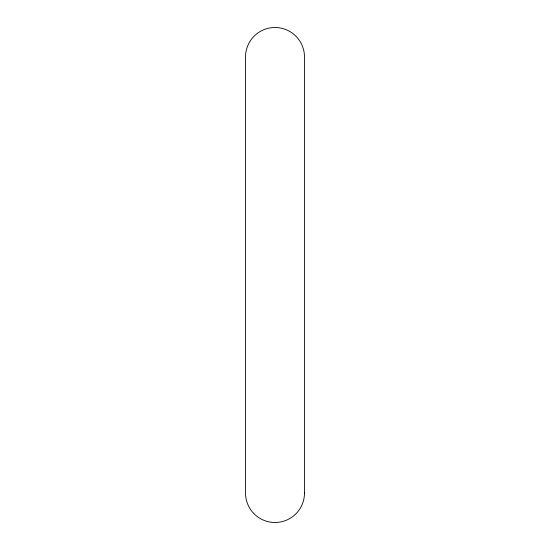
<?xml version="1.0" encoding="UTF-8"?>
<svg xmlns="http://www.w3.org/2000/svg" width="550" height="550" viewBox="0 0 550 550"><rect width="100%" height="100%" fill="white"/><g stroke="black" fill="none" stroke-linecap="round" stroke-linejoin="round"><path stroke-width="0.82" d="M304.487 493.013L304.487 56.987A29.487 29.487 0 0 0 275 27.5A29.487 29.487 0 0 0 245.513 56.987L245.513 493.013A29.487 29.487 0 0 0 275 522.5A29.487 29.487 0 0 0 304.487 493.013"/></g></svg>
